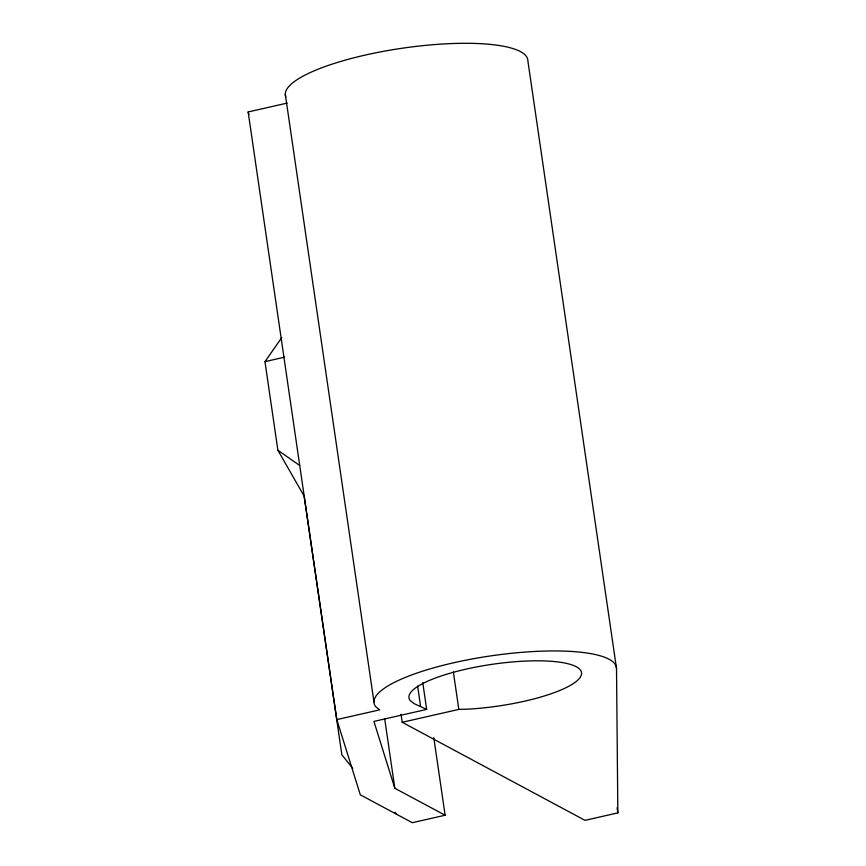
<?xml version="1.0" encoding="UTF-8"?>
<svg xmlns="http://www.w3.org/2000/svg" width="866" height="866" viewBox="0 0 866 866"><rect width="100%" height="100%" fill="white"/><g stroke="black" fill="none" stroke-linecap="round" stroke-linejoin="round"><path stroke-width="1.3" d="M352.787 768.369L341.864 754.838L304.118 496.099L277.878 450.223L264.964 361.652L281.872 337.459M433.79 737.605L445.113 815.231L412.303 822.7L360.321 794.826L336.798 719.614L248.152 111.963L287.166 103.086M264.964 361.652L284.568 357.182M336.798 719.614L379.719 709.839L375.822 706.818A122.496 29.639 -8.3 0 1 484.397 656.861A122.496 29.639 -8.3 0 1 616.516 668.487L617.848 812.882L585.026 820.351L402.203 722.287L401.034 714.266M422.77 682.635L426.667 709.406L373.917 721.41L394.82 788.255L445.113 815.231M402.203 722.287L458.818 709.406L465.865 709.243A87.195 21.098 -8.3 0 0 580.285 677.169A87.195 21.098 -8.3 0 0 495.038 663.908A87.195 21.098 -8.3 0 0 410.235 700.583L414.154 703.636L426.667 709.406M277.878 450.223L299.614 465.432M395.069 812.286L396.758 814.365M248.152 111.963L248.953 114.518M616.516 668.487L527.87 60.837A122.496 29.639 -8.3 0 0 401.034 48.399A122.496 29.639 -8.3 0 0 285.78 96.786M617.101 807.74L617.848 812.882M453.351 671.929L458.818 709.406M417.618 686.045L420.551 706.115M384.666 718.65L394.82 788.255M285.293 94.242L373.939 701.882"/></g></svg>
